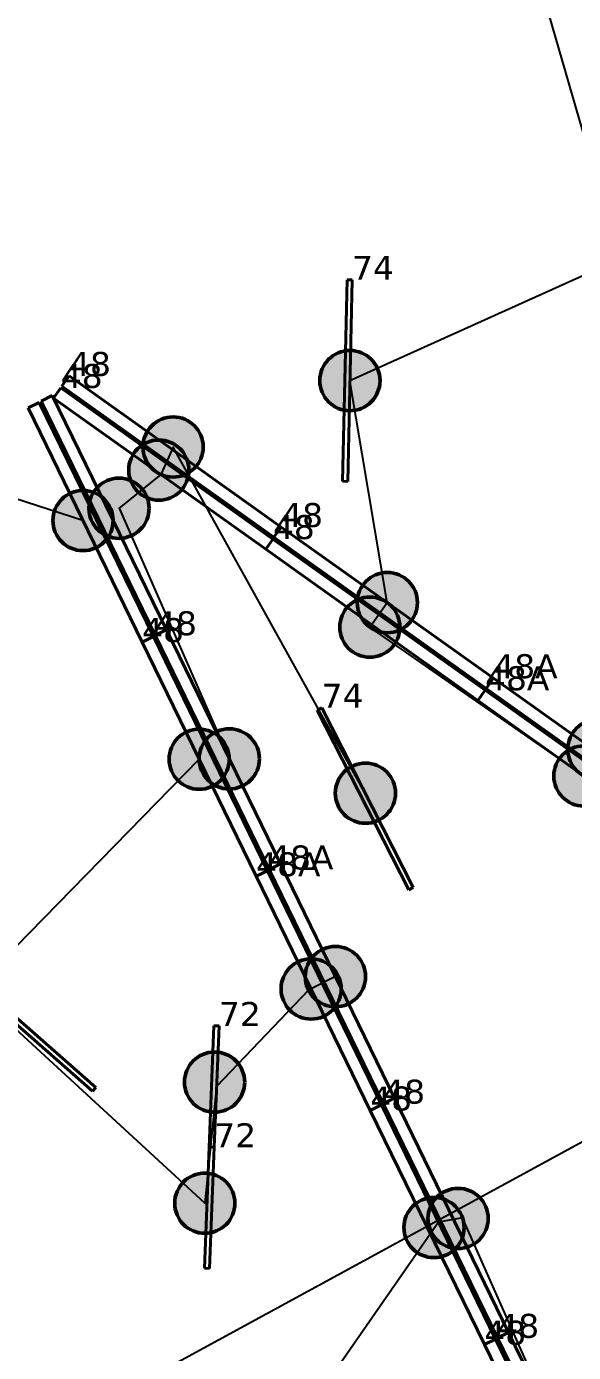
# Model space of a CAD drawing. Header units: millimetres. Extents: x -243740 to 150609, y -473655 to -165121.
# Drawn here: x 47789 to 51901, y -372349 to -362383 of the extents above; entities that cross this region are included whole.
import ezdxf

# ---------------------------------------------------------------- set-up
doc = ezdxf.new("R2010")
doc.units = ezdxf.units.MM
doc.linetypes.add('Штрих', pattern=[6.35, 3.175, -3.175])
for name, color, linetype in [('_Гр.ЩД-1C.10.4.I6.5', 6, 'Continuous'), ('_Гр.ЩД-1C.10.4.I6.6', 6, 'Continuous'), ('_Гр.ЩД-1C.10.4.I6.8', 6, 'Continuous'), ('_Гр.ЩД-1C.10.4.I7.1', 6, 'Continuous'), ('Вставка', 252, 'Continuous')]:
    doc.layers.add(name, color=color, linetype=linetype)
for name, color, linetype, lineweight in [('_освещение_dali', 3, 'Continuous', 50), ('A-ANNO-DIMS', 7, 'Continuous', 9), ('DLX_FL1_LUM 122', 1, 'Continuous', 40), ('DLX_FL1_LUM 222', 5, 'Continuous', 40), ('DLX_LUM 12', 5, 'Continuous', 40), ('DLX_LUM 14', 5, 'Continuous', 40), ('DLX_LUM 9', 5, 'Continuous', 40), ('АР_монолит', 252, 'Continuous', 50)]:
    doc.layers.add(name, color=color, linetype=linetype, lineweight=lineweight)
doc.styles.add('GOST 2.304', font='')
doc.styles.add('TableTextStyle', font='')
doc.styles.get('GOST 2.304').set_extended_font_data('GOST Common')
doc.styles.get('TableTextStyle').set_extended_font_data('VERDANA.TTF')
doc.linetypes.add('Truba', pattern='A,3e-05,[4,MSH_7,S=1,R=0,X=0,Y=0],-3.022072', length=3.022102)
doc.dimstyles.new('М-200', dxfattribs={"dimtxt": 400, "dimasz": 160, "dimexe": 200, "dimexo": 400, "dimgap": 50, "dimtad": 1, "dimdec": 0, "dimzin": 0, "dimdsep": 46, "dimtxsty": 'GOST 2.304', "dimblk": 'ARCHTICK', "dimcen": 180, "dimdle": 200, "dimadec": 0, "dimazin": 0, "dimtfac": 1, "dimtdec": 0, "dimtmove": 1, "dimatfit": 0, "dimfxl": 1, "dimtolj": 1, "dimtzin": 0, "dimarcsym": 0})

# ---------------------------------------------------------------- blocks, each defined once
blk = doc.blocks.new('_ArchTick')
at = {"color": 0, "linetype": 'ByBlock', "const_width": 0.15}
blk.add_lwpolyline([(-0.5, -0.5), (0.5, 0.5)], dxfattribs=at)
blk = doc.blocks.new('*D46')
at = {"layer": 'A-ANNO-DIMS', "color": 0, "lineweight": -2, "transparency": 16777216}
blk.add_arc((-165703.8, -113309.3), 107894.2, 269.999998, 325.999999, dxfattribs=at)
at = {"layer": 'Defpoints', "color": 0, "lineweight": 30, "transparency": 16777216}
for p in [(-165703.8, -113309.3), (-165703.8, -113309.3), (-75741.3, -173989.8), (-131171, -215527.9), (-165703.8, -221903.3)]:
    blk.add_point(p, dxfattribs=at)
at = {"layer": 'A-ANNO-DIMS', "color": 0, "lineweight": -2, "transparency": 16777216, "xscale": 160, "yscale": 160, "zscale": 160}
for p, rotation in [((-76255.4, -173643), 55.99999895826774), ((-165703.8, -221203.5), 179.9999981265246)]:
    blk.add_blockref('_ArchTick', p, dxfattribs=dict(at, rotation=rotation))
at = {"layer": 'A-ANNO-DIMS', "color": 0, "transparency": 16777216, "insert": (-114299.5, -207822), "char_height": 400, "attachment_point": 5, "rotation": 28.54122, "style": 'GOST 2.304'}
blk.add_mtext('\\A1;56,0%%D', dxfattribs=at)
blk = doc.blocks.new('A$Caabd1818')
at = {"layer": 'DLX_FL1_LUM 122'}
for points in [[(44786.4, 30563.4, 0), (44870.9, 30604.6, 0)], [(44870.9, 30604.6, 0), (44786.4, 30563.4, 0)], [(44870.9, 30604.6, 0), (44786.4, 30563.4, 0)], [(44786.4, 30563.4, 0), (44870.9, 30604.6, 0)], [(44870.9, 30604.6, 0), (45728.5, 28844.4, 0)], [(45728.5, 28844.4, 0), (44870.9, 30604.6, 0)], [(44870.9, 30604.6, 0), (44870.9, 30604.6, 0)], [(44870.9, 30604.6, 0), (44870.9, 30604.6, 0)], [(45728.5, 28844.4, 0), (44870.9, 30604.6, 0)], [(44870.9, 30604.6, 0), (45728.5, 28844.4, 0)], [(44688.6, 30512.1, 0), (44773.1, 30553.3, 0)], [(44773.1, 30553.3, 0), (44688.6, 30512.1, 0)], [(44773.1, 30553.3, 0), (44688.6, 30512.1, 0)], [(44688.6, 30512.1, 0), (44773.1, 30553.3, 0)], [(45546.1, 28751.9, 0), (44688.6, 30512.1, 0)], [(44688.6, 30512.1, 0), (44688.6, 30512.1, 0)], [(44688.6, 30512.1, 0), (45546.1, 28751.9, 0)], [(44688.6, 30512.1, 0), (44688.6, 30512.1, 0)], [(44688.6, 30512.1, 0), (45546.1, 28751.9, 0)], [(45546.1, 28751.9, 0), (44688.6, 30512.1, 0)], [(44773.1, 30553.3, 0), (45630.6, 28793.1, 0)], [(45630.6, 28793.1, 0), (44773.1, 30553.3, 0)], [(44773.1, 30553.3, 0), (44773.1, 30553.3, 0)], [(44773.1, 30553.3, 0), (44773.1, 30553.3, 0)], [(45630.6, 28793.1, 0), (44773.1, 30553.3, 0)], [(44773.1, 30553.3, 0), (45630.6, 28793.1, 0)], [(45644, 28803.2, 0), (44786.4, 30563.4, 0)], [(44786.4, 30563.4, 0), (44786.4, 30563.4, 0)], [(44786.4, 30563.4, 0), (45644, 28803.2, 0)], [(44786.4, 30563.4, 0), (44786.4, 30563.4, 0)], [(44786.4, 30563.4, 0), (45644, 28803.2, 0)], [(45644, 28803.2, 0), (44786.4, 30563.4, 0)], [(47274.5, 30164.3, 0), (47329.1, 30240.9, 0)], [(47329.1, 30240.9, 0), (47274.5, 30164.3, 0)], [(47329.1, 30240.9, 0), (47274.5, 30164.3, 0)], [(47274.5, 30164.3, 0), (47329.1, 30240.9, 0)], [(47329.1, 30240.9, 0), (47329.1, 30240.9, 0)], [(47329.1, 30240.9, 0), (48923.8, 29104.9, 0)], [(48923.8, 29104.9, 0), (47329.1, 30240.9, 0)], [(47329.1, 30240.9, 0), (47329.1, 30240.9, 0)], [(48923.8, 29104.9, 0), (47329.1, 30240.9, 0)], [(47329.1, 30240.9, 0), (48923.8, 29104.9, 0)], [(47212.5, 30073.9, 0), (47267.1, 30150.5, 0)], [(47267.1, 30150.5, 0), (47212.5, 30073.9, 0)], [(47267.1, 30150.5, 0), (47212.5, 30073.9, 0)], [(47212.5, 30073.9, 0), (47267.1, 30150.5, 0)], [(47267.1, 30150.5, 0), (47267.1, 30150.5, 0)], [(47267.1, 30150.5, 0), (48861.8, 29014.5, 0)], [(48861.8, 29014.5, 0), (47267.1, 30150.5, 0)], [(47267.1, 30150.5, 0), (47267.1, 30150.5, 0)], [(48861.8, 29014.5, 0), (47267.1, 30150.5, 0)], [(47267.1, 30150.5, 0), (48861.8, 29014.5, 0)], [(48869.3, 29028.3, 0), (47274.5, 30164.3, 0)], [(47274.5, 30164.3, 0), (47274.5, 30164.3, 0)], [(47274.5, 30164.3, 0), (48869.3, 29028.3, 0)], [(47274.5, 30164.3, 0), (47274.5, 30164.3, 0)], [(47274.5, 30164.3, 0), (48869.3, 29028.3, 0)], [(48869.3, 29028.3, 0), (47274.5, 30164.3, 0)], [(48807.3, 28937.9, 0), (47212.5, 30073.9, 0)], [(47212.5, 30073.9, 0), (47212.5, 30073.9, 0)], [(47212.5, 30073.9, 0), (48807.3, 28937.9, 0)], [(47212.5, 30073.9, 0), (47212.5, 30073.9, 0)], [(47212.5, 30073.9, 0), (48807.3, 28937.9, 0)], [(48807.3, 28937.9, 0), (47212.5, 30073.9, 0)], [(45728.5, 28844.4, 0), (45644, 28803.2, 0)], [(45644, 28803.2, 0), (45728.5, 28844.4, 0)], [(45644, 28803.2, 0), (45728.5, 28844.4, 0)], [(45728.5, 28844.4, 0), (45644, 28803.2, 0)], [(45644, 28803.2, 0), (45644, 28803.2, 0)], [(45644, 28803.2, 0), (45644, 28803.2, 0)], [(45728.5, 28844.4, 0), (45728.5, 28844.4, 0)], [(45728.5, 28844.4, 0), (45728.5, 28844.4, 0)], [(45630.6, 28793.1, 0), (45546.1, 28751.9, 0)], [(45546.1, 28751.9, 0), (45630.6, 28793.1, 0)], [(45546.1, 28751.9, 0), (45630.6, 28793.1, 0)], [(45630.6, 28793.1, 0), (45546.1, 28751.9, 0)], [(45546.1, 28751.9, 0), (45546.1, 28751.9, 0)], [(45546.1, 28751.9, 0), (45546.1, 28751.9, 0)], [(45630.6, 28793.1, 0), (45630.6, 28793.1, 0)], [(45630.6, 28793.1, 0), (45630.6, 28793.1, 0)], [(47359.1, 25282.8, 0), (47443.6, 25324, 0)], [(47443.6, 25324, 0), (47359.1, 25282.8, 0)], [(47443.6, 25324, 0), (47359.1, 25282.8, 0)], [(47359.1, 25282.8, 0), (47443.6, 25324, 0)], [(47443.6, 25324, 0), (48301.2, 23563.8, 0)], [(48301.2, 23563.8, 0), (47443.6, 25324, 0)], [(47443.6, 25324, 0), (47443.6, 25324, 0)], [(47443.6, 25324, 0), (47443.6, 25324, 0)], [(48301.2, 23563.8, 0), (47443.6, 25324, 0)], [(47443.6, 25324, 0), (48301.2, 23563.8, 0)], [(47261.3, 25231.5, 0), (47345.8, 25272.7, 0)], [(47345.8, 25272.7, 0), (47261.3, 25231.5, 0)], [(47345.8, 25272.7, 0), (47261.3, 25231.5, 0)], [(47261.3, 25231.5, 0), (47345.8, 25272.7, 0)], [(48118.8, 23471.3, 0), (47261.3, 25231.5, 0)], [(47261.3, 25231.5, 0), (47261.3, 25231.5, 0)], [(47261.3, 25231.5, 0), (48118.8, 23471.3, 0)], [(47261.3, 25231.5, 0), (47261.3, 25231.5, 0)], [(47261.3, 25231.5, 0), (48118.8, 23471.3, 0)], [(48118.8, 23471.3, 0), (47261.3, 25231.5, 0)], [(47345.8, 25272.7, 0), (48203.3, 23512.5, 0)], [(48203.3, 23512.5, 0), (47345.8, 25272.7, 0)], [(47345.8, 25272.7, 0), (47345.8, 25272.7, 0)], [(47345.8, 25272.7, 0), (47345.8, 25272.7, 0)], [(48203.3, 23512.5, 0), (47345.8, 25272.7, 0)], [(47345.8, 25272.7, 0), (48203.3, 23512.5, 0)], [(48216.7, 23522.6, 0), (47359.1, 25282.8, 0)], [(47359.1, 25282.8, 0), (47359.1, 25282.8, 0)], [(47359.1, 25282.8, 0), (48216.7, 23522.6, 0)], [(47359.1, 25282.8, 0), (47359.1, 25282.8, 0)], [(47359.1, 25282.8, 0), (48216.7, 23522.6, 0)], [(48216.7, 23522.6, 0), (47359.1, 25282.8, 0)]]:
    blk.add_polyline3d(points, dxfattribs=at)
at = {"layer": 'DLX_FL1_LUM 222'}
for points in [[(44085, 32436.3, 0), (44139.5, 32512.8, 0)], [(44139.5, 32512.8, 0), (44085, 32436.3, 0)], [(44139.5, 32512.8, 0), (44085, 32436.3, 0)], [(44085, 32436.3, 0), (44139.5, 32512.8, 0)], [(44139.5, 32512.8, 0), (44139.5, 32512.8, 0)], [(44139.5, 32512.8, 0), (45734.3, 31376.8, 0)], [(45734.3, 31376.8, 0), (44139.5, 32512.8, 0)], [(44139.5, 32512.8, 0), (44139.5, 32512.8, 0)], [(45734.3, 31376.8, 0), (44139.5, 32512.8, 0)], [(44139.5, 32512.8, 0), (45734.3, 31376.8, 0)], [(44023, 32345.9, 0), (44077.5, 32422.4, 0)], [(44077.5, 32422.4, 0), (44023, 32345.9, 0)], [(44077.5, 32422.4, 0), (44023, 32345.9, 0)], [(44023, 32345.9, 0), (44077.5, 32422.4, 0)], [(44077.5, 32422.4, 0), (44077.5, 32422.4, 0)], [(44077.5, 32422.4, 0), (45672.3, 31286.5, 0)], [(45672.3, 31286.5, 0), (44077.5, 32422.4, 0)], [(44077.5, 32422.4, 0), (44077.5, 32422.4, 0)], [(45672.3, 31286.5, 0), (44077.5, 32422.4, 0)], [(44077.5, 32422.4, 0), (45672.3, 31286.5, 0)], [(45679.8, 31300.3, 0), (44085, 32436.3, 0)], [(44085, 32436.3, 0), (44085, 32436.3, 0)], [(44085, 32436.3, 0), (45679.8, 31300.3, 0)], [(44085, 32436.3, 0), (44085, 32436.3, 0)], [(44085, 32436.3, 0), (45679.8, 31300.3, 0)], [(45679.8, 31300.3, 0), (44085, 32436.3, 0)], [(43831, 32272.4, 0), (43915.5, 32313.5, 0)], [(43915.5, 32313.5, 0), (43831, 32272.4, 0)], [(43915.5, 32313.5, 0), (43831, 32272.4, 0)], [(43831, 32272.4, 0), (43915.5, 32313.5, 0)], [(43915.5, 32313.5, 0), (44773.1, 30553.3, 0)], [(44773.1, 30553.3, 0), (43915.5, 32313.5, 0)], [(43915.5, 32313.5, 0), (43915.5, 32313.5, 0)], [(43915.5, 32313.5, 0), (43915.5, 32313.5, 0)], [(44773.1, 30553.3, 0), (43915.5, 32313.5, 0)], [(43915.5, 32313.5, 0), (44773.1, 30553.3, 0)], [(43928.8, 32323.7, 0), (44013.3, 32364.8, 0)], [(44013.3, 32364.8, 0), (43928.8, 32323.7, 0)], [(44013.3, 32364.8, 0), (43928.8, 32323.7, 0)], [(43928.8, 32323.7, 0), (44013.3, 32364.8, 0)], [(44786.4, 30563.4, 0), (43928.8, 32323.7, 0)], [(43928.8, 32323.7, 0), (43928.8, 32323.7, 0)], [(43928.8, 32323.7, 0), (44786.4, 30563.4, 0)], [(43928.8, 32323.7, 0), (43928.8, 32323.7, 0)], [(43928.8, 32323.7, 0), (44786.4, 30563.4, 0)], [(44786.4, 30563.4, 0), (43928.8, 32323.7, 0)], [(44013.3, 32364.8, 0), (44870.9, 30604.6, 0)], [(44870.9, 30604.6, 0), (44013.3, 32364.8, 0)], [(44013.3, 32364.8, 0), (44013.3, 32364.8, 0)], [(44013.3, 32364.8, 0), (44013.3, 32364.8, 0)], [(44870.9, 30604.6, 0), (44013.3, 32364.8, 0)], [(44013.3, 32364.8, 0), (44870.9, 30604.6, 0)], [(45617.7, 31209.9, 0), (44023, 32345.9, 0)], [(44023, 32345.9, 0), (44023, 32345.9, 0)], [(44023, 32345.9, 0), (45617.7, 31209.9, 0)], [(44023, 32345.9, 0), (44023, 32345.9, 0)], [(44023, 32345.9, 0), (45617.7, 31209.9, 0)], [(45617.7, 31209.9, 0), (44023, 32345.9, 0)], [(44688.6, 30512.1, 0), (43831, 32272.4, 0)], [(43831, 32272.4, 0), (43831, 32272.4, 0)], [(43831, 32272.4, 0), (44688.6, 30512.1, 0)], [(43831, 32272.4, 0), (43831, 32272.4, 0)], [(43831, 32272.4, 0), (44688.6, 30512.1, 0)], [(44688.6, 30512.1, 0), (43831, 32272.4, 0)], [(45734.3, 31376.8, 0), (45679.8, 31300.3, 0)], [(45679.8, 31300.3, 0), (45734.3, 31376.8, 0)], [(45679.8, 31300.3, 0), (45734.3, 31376.8, 0)], [(45734.3, 31376.8, 0), (45679.8, 31300.3, 0)], [(45679.8, 31300.3, 0), (45734.3, 31376.8, 0)], [(45734.3, 31376.8, 0), (45679.8, 31300.3, 0)], [(45734.3, 31376.8, 0), (45679.8, 31300.3, 0)], [(45679.8, 31300.3, 0), (45734.3, 31376.8, 0)], [(45679.8, 31300.3, 0), (45679.8, 31300.3, 0)], [(45679.8, 31300.3, 0), (45679.8, 31300.3, 0)], [(47274.5, 30164.3, 0), (45679.8, 31300.3, 0)], [(45679.8, 31300.3, 0), (45679.8, 31300.3, 0)], [(45679.8, 31300.3, 0), (47274.5, 30164.3, 0)], [(45679.8, 31300.3, 0), (45679.8, 31300.3, 0)], [(45679.8, 31300.3, 0), (47274.5, 30164.3, 0)], [(47274.5, 30164.3, 0), (45679.8, 31300.3, 0)], [(45734.3, 31376.8, 0), (45734.3, 31376.8, 0)], [(45734.3, 31376.8, 0), (45734.3, 31376.8, 0)], [(45734.3, 31376.8, 0), (45734.3, 31376.8, 0)], [(45734.3, 31376.8, 0), (47329.1, 30240.9, 0)], [(47329.1, 30240.9, 0), (45734.3, 31376.8, 0)], [(45734.3, 31376.8, 0), (45734.3, 31376.8, 0)], [(47329.1, 30240.9, 0), (45734.3, 31376.8, 0)], [(45734.3, 31376.8, 0), (47329.1, 30240.9, 0)], [(45672.3, 31286.5, 0), (45617.7, 31209.9, 0)], [(45617.7, 31209.9, 0), (45672.3, 31286.5, 0)], [(45617.7, 31209.9, 0), (45672.3, 31286.5, 0)], [(45672.3, 31286.5, 0), (45617.7, 31209.9, 0)], [(45617.7, 31209.9, 0), (45672.3, 31286.5, 0)], [(45672.3, 31286.5, 0), (45617.7, 31209.9, 0)], [(45672.3, 31286.5, 0), (45617.7, 31209.9, 0)], [(45617.7, 31209.9, 0), (45672.3, 31286.5, 0)], [(45617.7, 31209.9, 0), (45617.7, 31209.9, 0)], [(45617.7, 31209.9, 0), (45617.7, 31209.9, 0)], [(47212.5, 30073.9, 0), (45617.7, 31209.9, 0)], [(45617.7, 31209.9, 0), (45617.7, 31209.9, 0)], [(45617.7, 31209.9, 0), (47212.5, 30073.9, 0)], [(45617.7, 31209.9, 0), (45617.7, 31209.9, 0)], [(45617.7, 31209.9, 0), (47212.5, 30073.9, 0)], [(47212.5, 30073.9, 0), (45617.7, 31209.9, 0)], [(45672.3, 31286.5, 0), (45672.3, 31286.5, 0)], [(45672.3, 31286.5, 0), (45672.3, 31286.5, 0)], [(45672.3, 31286.5, 0), (45672.3, 31286.5, 0)], [(45672.3, 31286.5, 0), (47267, 30150.5, 0)], [(47267, 30150.5, 0), (45672.3, 31286.5, 0)], [(45672.3, 31286.5, 0), (45672.3, 31286.5, 0)], [(47267, 30150.5, 0), (45672.3, 31286.5, 0)], [(45672.3, 31286.5, 0), (47267, 30150.5, 0)], [(44870.9, 30604.6, 0), (44786.4, 30563.4, 0)], [(44786.4, 30563.4, 0), (44870.9, 30604.6, 0)], [(44786.4, 30563.4, 0), (44870.9, 30604.6, 0)], [(44870.9, 30604.6, 0), (44786.4, 30563.4, 0)], [(44870.9, 30604.6, 0), (44870.9, 30604.6, 0)], [(44870.9, 30604.6, 0), (44870.9, 30604.6, 0)], [(44773.1, 30553.3, 0), (44688.6, 30512.1, 0)], [(44688.6, 30512.1, 0), (44773.1, 30553.3, 0)], [(44688.6, 30512.1, 0), (44773.1, 30553.3, 0)], [(44773.1, 30553.3, 0), (44688.6, 30512.1, 0)], [(44688.6, 30512.1, 0), (44688.6, 30512.1, 0)], [(44688.6, 30512.1, 0), (44688.6, 30512.1, 0)], [(44773.1, 30553.3, 0), (44773.1, 30553.3, 0)], [(44773.1, 30553.3, 0), (44773.1, 30553.3, 0)], [(44786.4, 30563.4, 0), (44786.4, 30563.4, 0)], [(44786.4, 30563.4, 0), (44786.4, 30563.4, 0)], [(47329.1, 30240.9, 0), (47274.5, 30164.3, 0)], [(47274.5, 30164.3, 0), (47329.1, 30240.9, 0)], [(47274.5, 30164.3, 0), (47329.1, 30240.9, 0)], [(47329.1, 30240.9, 0), (47274.5, 30164.3, 0)], [(47329.1, 30240.9, 0), (47329.1, 30240.9, 0)], [(47329.1, 30240.9, 0), (47329.1, 30240.9, 0)], [(47267, 30150.5, 0), (47212.5, 30073.9, 0)], [(47212.5, 30073.9, 0), (47267, 30150.5, 0)], [(47212.5, 30073.9, 0), (47267, 30150.5, 0)], [(47267, 30150.5, 0), (47212.5, 30073.9, 0)], [(47267, 30150.5, 0), (47267, 30150.5, 0)], [(47267, 30150.5, 0), (47267, 30150.5, 0)], [(47274.5, 30164.3, 0), (47274.5, 30164.3, 0)], [(47274.5, 30164.3, 0), (47274.5, 30164.3, 0)], [(47212.5, 30073.9, 0), (47212.5, 30073.9, 0)], [(47212.5, 30073.9, 0), (47212.5, 30073.9, 0)], [(45644, 28803.2, 0), (45728.5, 28844.4, 0)], [(45728.5, 28844.4, 0), (45644, 28803.2, 0)], [(45728.5, 28844.4, 0), (45644, 28803.2, 0)], [(45644, 28803.2, 0), (45728.5, 28844.4, 0)], [(46501.6, 27043, 0), (45644, 28803.2, 0)], [(45644, 28803.2, 0), (45644, 28803.2, 0)], [(45644, 28803.2, 0), (46501.6, 27043, 0)], [(45644, 28803.2, 0), (45644, 28803.2, 0)], [(45644, 28803.2, 0), (46501.6, 27043, 0)], [(46501.6, 27043, 0), (45644, 28803.2, 0)], [(45728.5, 28844.4, 0), (46586.1, 27084.2, 0)], [(46586.1, 27084.2, 0), (45728.5, 28844.4, 0)], [(45728.5, 28844.4, 0), (45728.5, 28844.4, 0)], [(45728.5, 28844.4, 0), (45728.5, 28844.4, 0)], [(46586.1, 27084.2, 0), (45728.5, 28844.4, 0)], [(45728.5, 28844.4, 0), (46586.1, 27084.2, 0)], [(45546.1, 28751.9, 0), (45630.6, 28793.1, 0)], [(45630.6, 28793.1, 0), (45546.1, 28751.9, 0)], [(45630.6, 28793.1, 0), (45546.1, 28751.9, 0)], [(45546.1, 28751.9, 0), (45630.6, 28793.1, 0)], [(46403.7, 26991.7, 0), (45546.1, 28751.9, 0)], [(45546.1, 28751.9, 0), (45546.1, 28751.9, 0)], [(45546.1, 28751.9, 0), (46403.7, 26991.7, 0)], [(45546.1, 28751.9, 0), (45546.1, 28751.9, 0)], [(45546.1, 28751.9, 0), (46403.7, 26991.7, 0)], [(46403.7, 26991.7, 0), (45546.1, 28751.9, 0)], [(45630.6, 28793.1, 0), (46488.2, 27032.9, 0)], [(46488.2, 27032.9, 0), (45630.6, 28793.1, 0)], [(45630.6, 28793.1, 0), (45630.6, 28793.1, 0)], [(45630.6, 28793.1, 0), (45630.6, 28793.1, 0)], [(46488.2, 27032.9, 0), (45630.6, 28793.1, 0)], [(45630.6, 28793.1, 0), (46488.2, 27032.9, 0)], [(46403.7, 26991.7, 0), (46488.2, 27032.9, 0)], [(46488.2, 27032.9, 0), (46403.7, 26991.7, 0)], [(46488.2, 27032.9, 0), (46403.7, 26991.7, 0)], [(46403.7, 26991.7, 0), (46488.2, 27032.9, 0)], [(46488.2, 27032.9, 0), (46403.7, 26991.7, 0)], [(46403.7, 26991.7, 0), (46488.2, 27032.9, 0)], [(46403.7, 26991.7, 0), (46488.2, 27032.9, 0)], [(46488.2, 27032.9, 0), (46403.7, 26991.7, 0)], [(46488.2, 27032.9, 0), (47345.8, 25272.7, 0)], [(47345.8, 25272.7, 0), (46488.2, 27032.9, 0)], [(46488.2, 27032.9, 0), (46488.2, 27032.9, 0)], [(46488.2, 27032.9, 0), (46488.2, 27032.9, 0)], [(47345.8, 25272.7, 0), (46488.2, 27032.9, 0)], [(46488.2, 27032.9, 0), (47345.8, 25272.7, 0)], [(46488.2, 27032.9, 0), (46488.2, 27032.9, 0)], [(46488.2, 27032.9, 0), (46488.2, 27032.9, 0)], [(46501.6, 27043, 0), (46586.1, 27084.2, 0)], [(46586.1, 27084.2, 0), (46501.6, 27043, 0)], [(46586.1, 27084.2, 0), (46501.6, 27043, 0)], [(46501.6, 27043, 0), (46586.1, 27084.2, 0)], [(46586.1, 27084.2, 0), (46501.6, 27043, 0)], [(46501.6, 27043, 0), (46586.1, 27084.2, 0)], [(46501.6, 27043, 0), (46586.1, 27084.2, 0)], [(46586.1, 27084.2, 0), (46501.6, 27043, 0)], [(47359.1, 25282.8, 0), (46501.6, 27043, 0)], [(46501.6, 27043, 0), (46501.6, 27043, 0)], [(46501.6, 27043, 0), (47359.1, 25282.8, 0)], [(46501.6, 27043, 0), (46501.6, 27043, 0)], [(46501.6, 27043, 0), (47359.1, 25282.8, 0)], [(47359.1, 25282.8, 0), (46501.6, 27043, 0)], [(46501.6, 27043, 0), (46501.6, 27043, 0)], [(46501.6, 27043, 0), (46501.6, 27043, 0)], [(46586.1, 27084.2, 0), (47443.6, 25324, 0)], [(47443.6, 25324, 0), (46586.1, 27084.2, 0)], [(46586.1, 27084.2, 0), (46586.1, 27084.2, 0)], [(46586.1, 27084.2, 0), (46586.1, 27084.2, 0)], [(47443.6, 25324, 0), (46586.1, 27084.2, 0)], [(46586.1, 27084.2, 0), (47443.6, 25324, 0)], [(46586.1, 27084.2, 0), (46586.1, 27084.2, 0)], [(46586.1, 27084.2, 0), (46586.1, 27084.2, 0)], [(47261.3, 25231.5, 0), (46403.7, 26991.7, 0)], [(46403.7, 26991.7, 0), (46403.7, 26991.7, 0)], [(46403.7, 26991.7, 0), (47261.3, 25231.5, 0)], [(46403.7, 26991.7, 0), (46403.7, 26991.7, 0)], [(46403.7, 26991.7, 0), (47261.3, 25231.5, 0)], [(47261.3, 25231.5, 0), (46403.7, 26991.7, 0)], [(46403.7, 26991.7, 0), (46403.7, 26991.7, 0)], [(46403.7, 26991.7, 0), (46403.7, 26991.7, 0)], [(47443.6, 25324, 0), (47359.1, 25282.8, 0)], [(47359.1, 25282.8, 0), (47443.6, 25324, 0)], [(47359.1, 25282.8, 0), (47443.6, 25324, 0)], [(47443.6, 25324, 0), (47359.1, 25282.8, 0)], [(47443.6, 25324, 0), (47443.6, 25324, 0)], [(47443.6, 25324, 0), (47443.6, 25324, 0)], [(47345.8, 25272.7, 0), (47261.3, 25231.5, 0)], [(47261.3, 25231.5, 0), (47345.8, 25272.7, 0)], [(47261.3, 25231.5, 0), (47345.8, 25272.7, 0)], [(47345.8, 25272.7, 0), (47261.3, 25231.5, 0)], [(47261.3, 25231.5, 0), (47261.3, 25231.5, 0)], [(47261.3, 25231.5, 0), (47261.3, 25231.5, 0)], [(47345.8, 25272.7, 0), (47345.8, 25272.7, 0)], [(47345.8, 25272.7, 0), (47345.8, 25272.7, 0)], [(47359.1, 25282.8, 0), (47359.1, 25282.8, 0)], [(47359.1, 25282.8, 0), (47359.1, 25282.8, 0)]]:
    blk.add_polyline3d(points, dxfattribs=at)
at = {"layer": 'DLX_LUM 12'}
for points in [[(46195.8, 31720.4, 0), (46229.3, 33236, 0)], [(46229.3, 33236, 0), (46195.8, 31720.4, 0)], [(46229.3, 33236, 0), (46195.8, 31720.4, 0)], [(46195.8, 31720.4, 0), (46229.3, 33236, 0)], [(46229.3, 33236, 0), (46229.3, 33236, 0)], [(46229.3, 33236, 0), (46267.3, 33235.2, 0)], [(46267.3, 33235.2, 0), (46229.3, 33236, 0)], [(46229.3, 33236, 0), (46229.3, 33236, 0)], [(46267.3, 33235.2, 0), (46229.3, 33236, 0)], [(46229.3, 33236, 0), (46267.3, 33235.2, 0)], [(46267.3, 33235.2, 0), (46233.8, 31719.6, 0)], [(46233.8, 31719.6, 0), (46267.3, 33235.2, 0)], [(46233.8, 31719.6, 0), (46267.3, 33235.2, 0)], [(46267.3, 33235.2, 0), (46233.8, 31719.6, 0)], [(46267.3, 33235.2, 0), (46267.3, 33235.2, 0)], [(46267.3, 33235.2, 0), (46267.3, 33235.2, 0)], [(46195.8, 31720.4, 0), (46195.8, 31720.4, 0)], [(46233.8, 31719.6, 0), (46195.8, 31720.4, 0)], [(46195.8, 31720.4, 0), (46195.8, 31720.4, 0)], [(46195.8, 31720.4, 0), (46233.8, 31719.6, 0)], [(46195.8, 31720.4, 0), (46233.8, 31719.6, 0)], [(46233.8, 31719.6, 0), (46195.8, 31720.4, 0)], [(46233.8, 31719.6, 0), (46233.8, 31719.6, 0)], [(46233.8, 31719.6, 0), (46233.8, 31719.6, 0)], [(46004.8, 30001.1, 0), (46038.6, 30018.3, 0)], [(46038.6, 30018.3, 0), (46004.8, 30001.1, 0)], [(46038.6, 30018.3, 0), (46004.8, 30001.1, 0)], [(46004.8, 30001.1, 0), (46038.6, 30018.3, 0)], [(46693.6, 28650.6, 0), (46004.8, 30001.1, 0)], [(46004.8, 30001.1, 0), (46004.8, 30001.1, 0)], [(46004.8, 30001.1, 0), (46693.6, 28650.6, 0)], [(46004.8, 30001.1, 0), (46004.8, 30001.1, 0)], [(46004.8, 30001.1, 0), (46693.6, 28650.6, 0)], [(46693.6, 28650.6, 0), (46004.8, 30001.1, 0)], [(46038.6, 30018.3, 0), (46038.6, 30018.3, 0)], [(46038.6, 30018.3, 0), (46727.4, 28667.9, 0)], [(46727.4, 28667.9, 0), (46038.6, 30018.3, 0)], [(46038.6, 30018.3, 0), (46038.6, 30018.3, 0)], [(46727.4, 28667.9, 0), (46038.6, 30018.3, 0)], [(46038.6, 30018.3, 0), (46727.4, 28667.9, 0)], [(46727.4, 28667.9, 0), (46693.6, 28650.6, 0)], [(46693.6, 28650.6, 0), (46727.4, 28667.9, 0)], [(46693.6, 28650.6, 0), (46727.4, 28667.9, 0)], [(46727.4, 28667.9, 0), (46693.6, 28650.6, 0)], [(46693.6, 28650.6, 0), (46693.6, 28650.6, 0)], [(46693.6, 28650.6, 0), (46693.6, 28650.6, 0)], [(46727.4, 28667.9, 0), (46727.4, 28667.9, 0)], [(46727.4, 28667.9, 0), (46727.4, 28667.9, 0)]]:
    blk.add_polyline3d(points, dxfattribs=at)
at = {"layer": 'DLX_LUM 14'}
for points in [[(44315.3, 27135.7, 0), (42502.2, 28729.4, 0)], [(42502.2, 28729.4, 0), (44315.3, 27135.7, 0)], [(42502.2, 28729.4, 0), (44315.3, 27135.7, 0)], [(44315.3, 27135.7, 0), (42502.2, 28729.4, 0)], [(42527.2, 28757.9, 0), (44340.4, 27164.2, 0)], [(44340.4, 27164.2, 0), (42527.2, 28757.9, 0)], [(44340.4, 27164.2, 0), (42527.2, 28757.9, 0)], [(42527.2, 28757.9, 0), (44340.4, 27164.2, 0)], [(44340.4, 27164.2, 0), (44315.3, 27135.7, 0)], [(44315.3, 27135.7, 0), (44340.4, 27164.2, 0)], [(44315.3, 27135.7, 0), (44340.4, 27164.2, 0)], [(44340.4, 27164.2, 0), (44315.3, 27135.7, 0)], [(44315.3, 27135.7, 0), (44315.3, 27135.7, 0)], [(44315.3, 27135.7, 0), (44315.3, 27135.7, 0)], [(44340.4, 27164.2, 0), (44340.4, 27164.2, 0)], [(44340.4, 27164.2, 0), (44340.4, 27164.2, 0)]]:
    blk.add_polyline3d(points, dxfattribs=at)
at = {"layer": 'DLX_LUM 9'}
for points in [[(45193.2, 26717, 0), (45228.6, 27628.3, 0)], [(45228.6, 27628.3, 0), (45193.2, 26717, 0)], [(45228.6, 27628.3, 0), (45193.2, 26717, 0)], [(45193.2, 26717, 0), (45228.6, 27628.3, 0)], [(45228.6, 27628.3, 0), (45228.6, 27628.3, 0)], [(45228.6, 27628.3, 0), (45266.6, 27626.9, 0)], [(45266.6, 27626.9, 0), (45228.6, 27628.3, 0)], [(45228.6, 27628.3, 0), (45228.6, 27628.3, 0)], [(45266.6, 27626.9, 0), (45228.6, 27628.3, 0)], [(45228.6, 27628.3, 0), (45266.6, 27626.9, 0)], [(45266.6, 27626.9, 0), (45231.2, 26715.5, 0)], [(45231.2, 26715.5, 0), (45266.6, 27626.9, 0)], [(45231.2, 26715.5, 0), (45266.6, 27626.9, 0)], [(45266.6, 27626.9, 0), (45231.2, 26715.5, 0)], [(45266.6, 27626.9, 0), (45266.6, 27626.9, 0)], [(45266.6, 27626.9, 0), (45266.6, 27626.9, 0)], [(45157.8, 25805.7, 0), (45193.2, 26717, 0)], [(45193.2, 26717, 0), (45157.8, 25805.7, 0)], [(45193.2, 26717, 0), (45157.8, 25805.7, 0)], [(45157.8, 25805.7, 0), (45193.2, 26717, 0)], [(45193.2, 26717, 0), (45193.2, 26717, 0)], [(45231.2, 26715.5, 0), (45193.2, 26717, 0)], [(45193.2, 26717, 0), (45193.2, 26717, 0)], [(45193.2, 26717, 0), (45231.2, 26715.5, 0)], [(45193.2, 26717, 0), (45231.2, 26715.5, 0)], [(45231.2, 26715.5, 0), (45193.2, 26717, 0)], [(45193.2, 26717, 0), (45193.2, 26717, 0)], [(45193.2, 26717, 0), (45231.2, 26715.5, 0)], [(45231.2, 26715.5, 0), (45193.2, 26717, 0)], [(45193.2, 26717, 0), (45193.2, 26717, 0)], [(45231.2, 26715.5, 0), (45193.2, 26717, 0)], [(45193.2, 26717, 0), (45231.2, 26715.5, 0)], [(45231.2, 26715.5, 0), (45195.8, 25804.2, 0)], [(45195.8, 25804.2, 0), (45231.2, 26715.5, 0)], [(45195.8, 25804.2, 0), (45231.2, 26715.5, 0)], [(45231.2, 26715.5, 0), (45195.8, 25804.2, 0)], [(45231.2, 26715.5, 0), (45231.2, 26715.5, 0)], [(45231.2, 26715.5, 0), (45231.2, 26715.5, 0)], [(45231.2, 26715.5, 0), (45231.2, 26715.5, 0)], [(45231.2, 26715.5, 0), (45231.2, 26715.5, 0)], [(45157.8, 25805.7, 0), (45157.8, 25805.7, 0)], [(45195.8, 25804.2, 0), (45157.8, 25805.7, 0)], [(45157.8, 25805.7, 0), (45157.8, 25805.7, 0)], [(45157.8, 25805.7, 0), (45195.8, 25804.2, 0)], [(45157.8, 25805.7, 0), (45195.8, 25804.2, 0)], [(45195.8, 25804.2, 0), (45157.8, 25805.7, 0)], [(45195.8, 25804.2, 0), (45195.8, 25804.2, 0)], [(45195.8, 25804.2, 0), (45195.8, 25804.2, 0)]]:
    blk.add_polyline3d(points, dxfattribs=at)
blk = doc.blocks.new('A$Cab2378fa')
at = {"lineweight": 25, "true_color": 0xfff5f5}
h = blk.add_hatch(color=7, dxfattribs=at)
h.dxf.hatch_style = 1
h.paths.add_polyline_path([(0, 0), (-141.6, -170.3, 0.174923), (3, -222.4, 0.197808), (162.3, -156.8)])
h.paths.add_polyline_path([(-163.2, 157.6), (0, 0), (147.8, 177.8, 0.175398), (3, 230.2, 0.209014)])
at = {"lineweight": 25}
h = blk.add_hatch(color=0, dxfattribs=at)
h.paths.add_polyline_path([(162.3, -156.8, 0.442338), (147.8, 177.8), (0, 0)])
h.paths.add_polyline_path([(-141.6, -170.3), (0, 0), (-163.2, 157.6, 0.430096)])
blk.add_circle((3, 3.9), 226.3)
blk = doc.blocks.new('Оси200')
at = {"layer": 'A-ANNO-DIMS'}
dim = blk.add_angular_dim_2l(base=(-131171, -215527.9), line1=((-165703.8, -113309.3), (-75741.3, -173989.8)), line2=((-165703.8, -113309.3), (-165703.8, -221903.3)), text='56,0%%D', dimstyle='М-200', override={"dimadec": 2, "dimtmove": 2}, dxfattribs=at)
dim.commit()
dim.dimension.update_dxf_attribs({"geometry": '*D46', "text_midpoint": (-114299.5, -207822), "dimtype": 130})
blk = doc.blocks.new('A$C010e0e93')
at = {"layer": 'A-ANNO-DIMS'}
blk.add_blockref('Оси200', (404603.7, 213803.6), dxfattribs=at)

msp = doc.modelspace()

# ---------------------------------------------------------------- block references
at = {"layer": '_освещение_dali', "color": 1, "ltscale": 100}
for p in [(52081.8, -367819.4), (49084.1, -367893.7), (49310.4, -367891.4), (51976.6, -368019.8)]:
    msp.add_blockref('A$Cab2378fa', p, dxfattribs=at)

# ---------------------------------------------------------------- next in the draw order: block references
at = {"layer": 'Вставка', "linetype": 'Truba', "lineweight": 30, "ltscale": 100}
msp.add_blockref('A$C010e0e93', (-234640, -397437.2), dxfattribs=at)

# ---------------------------------------------------------------- next in the draw order: linework, layer by layer
at = {"layer": '_Гр.ЩД-1C.10.4.I6.5', "ltscale": 100}
msp.add_lwpolyline([(52539.5, -374899.7), (51659.7, -373170.4), (51801, -372989.6), (51066.7, -371337.9), (50886.7, -371369), (49115.8, -373920), (48979.5, -374083.4), (50760, -374155.1), (50619.3, -375174.2), (50460.9, -375368.5), (51964.4, -376622.7)], dxfattribs=at)
at = {"layer": '_Гр.ЩД-1C.10.4.I6.6', "ltscale": 100}
msp.add_lwpolyline([(66516.8, -361775.6), (61374.9, -366229.9), (60133.6, -366827.1), (60133.6, -367739.6), (59412.4, -369154.4), (59190.7, -369278.8), (58905.3, -368726.2), (59148.9, -368555.8), (58792.5, -368191), (58599.4, -368309.2), (58343.8, -367869.9), (58510.4, -367760.7), (58231, -367334.7), (58041.7, -367458.8), (33375.3, -380893), (34553, -385186.3), (27704.1, -386928), (28543.9, -389381.8)], dxfattribs=at)
at = {"layer": '_Гр.ЩД-1C.10.4.I6.8', "ltscale": 100}
msp.add_lwpolyline([(51330.2, -359148.2), (52714.1, -363343.4), (53910.2, -365243.8), (53941.7, -366588.4), (55194.6, -368575), (53574.3, -369151.9), (53690.9, -368984.9), (53511, -367392.3), (52096.1, -367848.9), (51979.6, -368015.9), (50370.1, -366897.3), (50501.4, -366712.9), (50220.2, -365044.4), (52249.9, -364129.4), (51104.9, -360176.8), (29115.9, -366546.8), (34553, -385186.3), (27859.9, -386978.8), (28523.4, -389381.8)], dxfattribs=at)
at = {"layer": '_Гр.ЩД-1C.10.4.I7.1', "ltscale": 100}
msp.add_lwpolyline([(50352.7, -368178.7), (48890.9, -365543.5), (48799.4, -365750.5), (48484.7, -366003.7), (49313.3, -367887.5), (50111.2, -369524.1), (49909.4, -369626.4), (49218.6, -370350.6), (49129.5, -371227), (47387.8, -369626.8), (49087, -367889.7), (48213.7, -366096.1), (46320.6, -365485.2), (46208.5, -365247), (44803.6, -366112.8), (44852.6, -366337.2), (43116.8, -367289.2), (42995.5, -367069.5), (40553, -368370.2)], dxfattribs=at)

# ---------------------------------------------------------------- next in the draw order: block references
at = {"layer": '_освещение_dali', "color": 5, "ltscale": 100}
for p in [(50217.3, -365048.3), (48887.9, -365547.5), (48780.7, -365721.1), (48481.7, -366007.6), (48210.8, -366100), (50498.4, -366716.8), (50367.1, -366901.2), (50334, -368149.2), (50108.3, -369528), (49925.9, -369620.5), (49199.9, -370321.1), (49126.5, -371230.9), (51030.6, -371345.8), (50849.3, -371414.1)]:
    msp.add_blockref('A$Cab2378fa', p, dxfattribs=at)
at = {"layer": 'Defpoints', "linetype": 'Truba', "ltscale": 100}
msp.add_blockref('A$Caabd1818', (3969.7, -397521.8), dxfattribs=at)

# ---------------------------------------------------------------- next in the draw order: texts
at = {"layer": '_освещение_dali', "color": 103, "true_color": 0x82d989, "style": 'TableTextStyle'}
for s, p in [('74', (50237, -364286.6)), ('48', (49641.9, -366235.3)), ('48', (49704, -366144.9)), ('48А', (51298.7, -367280.9)), ('48А', (51236.7, -367371.3))]:
    msp.add_text(s, height=180, dxfattribs=at).set_placement(p)
at = {"layer": '_освещение_dali', "color": 122, "true_color": 0x00cb93, "style": 'TableTextStyle'}
for s, p in [('48', (48109.2, -365009)), ('48', (48047.2, -365099.4)), ('48', (48658.2, -367009.6)), ('48', (48756.1, -366958.3)), ('74', (50008.3, -367503.4)), ('48А', (49613.7, -368718.5)), ('48А', (49515.8, -368769.8)), ('72', (49236.3, -369894.9)), ('48', (50471.2, -370478.7)), ('48', (50373.4, -370530.1)), ('72', (49200.9, -370806.2))]:
    msp.add_text(s, height=180, dxfattribs=at).set_placement(p)
at = {"layer": '_освещение_dali', "color": 53, "true_color": 0xd9de3f, "style": 'TableTextStyle'}
for p in [(51230.9, -372290.3), (51328.8, -372239)]:
    msp.add_text('48', height=180, dxfattribs=at).set_placement(p)

doc.saveas('drawing.dxf')
